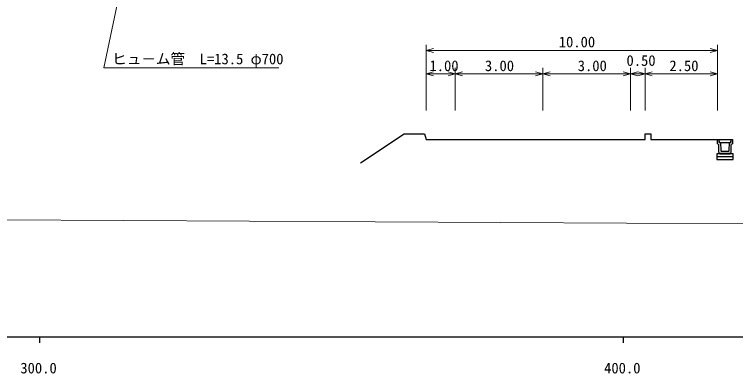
# Model space of a CAD drawing. Units: millimetres, scale not verified, with parts at other scales. Extents: x 40000 to 680000, y 20000 to 380000.
# Drawn here: x 363711 to 487250, y 198715 to 260208 of the extents above; entities that cross this region are included whole.
import ezdxf
from ezdxf.enums import TextEntityAlignment as Align

# ---------------------------------------------------------------- set-up
doc = ezdxf.new("R2010")
doc.units = ezdxf.units.MM
doc.header["$LTSCALE"] = 1000
for name, color, linetype, lineweight in [('S-BGD', 7, 'Continuous', 25), ('S-STR-HTXT', 7, 'Continuous', 13), ('S-TTL-BAND', 7, 'Continuous', 25)]:
    doc.layers.add(name, color=color, linetype=linetype, lineweight=lineweight)
doc.styles.add('ＭＳ ゴシック', font='')
doc.styles.get('ＭＳ ゴシック').set_extended_font_data('MS Gothic')

msp = doc.modelspace()

# ---------------------------------------------------------------- linework, layer by layer
at = {"layer": 'S-BGD'}
for p, q in [((422987, 234770), (430487, 239770)), ((430487, 239770), (433987, 239770)), ((433987, 239770), (434237, 238770)), ((471737, 238770), (471737, 239770)), ((471737, 239770), (472737, 239770)), ((472737, 239770), (472737, 238770)), ((434237, 238770), (439237, 238770)), ((439237, 238770), (454237, 238770)), ((454237, 238770), (469237, 238770)), ((469237, 238770), (471737, 238770)), ((472737, 238770), (484137, 238770)), ((484137, 238070), (484137, 238770)), ((484137, 238770), (484387, 238770)), ((484387, 238770), (484412, 238295)), ((484412, 238770), (486462, 238770)), ((484437, 238295), (484412, 238770)), ((486462, 238770), (486437, 238295)), ((486462, 238295), (486487, 238770)), ((486487, 238770), (486737, 238770)), ((486737, 238770), (486737, 238070)), ((484137, 238070), (484387, 237925)), ((484387, 236595), (484387, 237925)), ((484412, 238295), (484687, 238295)), ((484687, 238295), (484733, 236894)), ((484687, 238295), (486187, 238295)), ((486140, 236894), (486187, 238295)), ((486187, 238295), (486462, 238295)), ((486737, 238070), (486487, 237925)), ((486487, 236595), (486487, 237925)), ((484537, 236345), (484037, 236345)), ((484037, 236345), (484037, 235845)), ((484387, 236595), (484537, 236445)), ((484537, 236445), (486337, 236445)), ((484537, 236445), (484537, 236345)), ((484537, 236345), (486337, 236345)), ((484837, 236795), (486037, 236795)), ((486337, 236445), (486487, 236595)), ((486337, 236345), (486337, 236445)), ((486837, 236345), (486337, 236345)), ((486837, 235845), (486837, 236345)), ((484037, 235845), (484037, 235345)), ((486837, 235845), (484037, 235845)), ((484037, 235345), (486837, 235345)), ((486837, 235345), (486837, 235845))]:
    msp.add_line(p, q, dxfattribs=at)
for centre, start, end in [((484833, 236894), 180, 271.90915), ((486040, 236894), 268.09085, 0)]:
    msp.add_arc(centre, 100, start, end, dxfattribs=at)
at = {"layer": 'S-STR-HTXT'}
for p, q in [((382765, 268934), (379046, 251084)), ((434237, 243770), (434237, 255029)), ((484137, 255029), (484137, 243770)), ((434237, 254029), (435487, 254379)), ((435487, 253679), (434237, 254029)), ((434237, 254029), (484137, 254029)), ((482887, 254379), (484137, 254029)), ((484137, 254029), (482887, 253679)), ((379046, 251084), (409005, 251072)), ((439237, 251051), (439237, 243770)), ((454237, 251051), (454237, 243770)), ((469237, 251051), (469237, 243770)), ((471737, 251051), (471737, 243770)), ((434237, 250051), (435487, 250401)), ((435487, 249701), (434237, 250051)), ((434237, 250051), (439237, 250051)), ((437987, 250401), (439237, 250051)), ((439237, 250051), (437987, 249701)), ((439237, 250051), (440487, 250401)), ((440487, 249701), (439237, 250051)), ((439237, 250051), (454237, 250051)), ((452987, 250401), (454237, 250051)), ((454237, 250051), (452987, 249701)), ((454237, 250051), (455487, 250401)), ((455487, 249701), (454237, 250051)), ((454237, 250051), (469237, 250051)), ((467987, 250401), (469237, 250051)), ((469237, 250051), (467987, 249701)), ((469237, 250051), (470487, 250401)), ((470487, 249701), (469237, 250051)), ((469237, 250051), (471737, 250051)), ((470487, 250401), (471737, 250051)), ((471737, 250051), (470487, 249701)), ((471737, 250051), (472987, 250401)), ((472987, 249701), (471737, 250051)), ((471737, 250051), (484137, 250051)), ((482887, 250401), (484137, 250051)), ((484137, 250051), (482887, 249701)), ((121472, 226257), (550735, 224034))]:
    msp.add_line(p, q, dxfattribs=at)
at = {"layer": 'S-TTL-BAND'}
for p, q in [((40000, 205000), (579000, 205000)), ((368000, 205000), (368000, 204000)), ((468000, 205000), (468000, 204000))]:
    msp.add_line(p, q, dxfattribs=at)

# ---------------------------------------------------------------- texts
at = {"layer": 'S-STR-HTXT', "style": 'ＭＳ ゴシック'}
for s, p in [('10.00', (456962, 254029)), ('1.00', (434812, 249951)), ('3.00', (444312, 249951)), ('3.00', (460212, 249951)), ('0.50', (468562, 250851)), ('2.50', (475912, 249951))]:
    msp.add_text(s, height=1833, dxfattribs=at).set_placement(p, align=Align.BOTTOM_LEFT)
msp.add_text('ヒュ－ム管\u3000L=13.5 φ700', height=1833, rotation=359.977, dxfattribs=at).set_placement((380442, 251133), align=Align.BOTTOM_LEFT)
at = {"layer": 'S-TTL-BAND', "style": 'ＭＳ ゴシック'}
for s, p in [('300.0', (367844, 198195)), ('400.0', (467844, 198195))]:
    msp.add_text(s, height=1833, dxfattribs=at).set_placement(p, align=Align.BOTTOM_CENTER)

doc.saveas('drawing.dxf')
